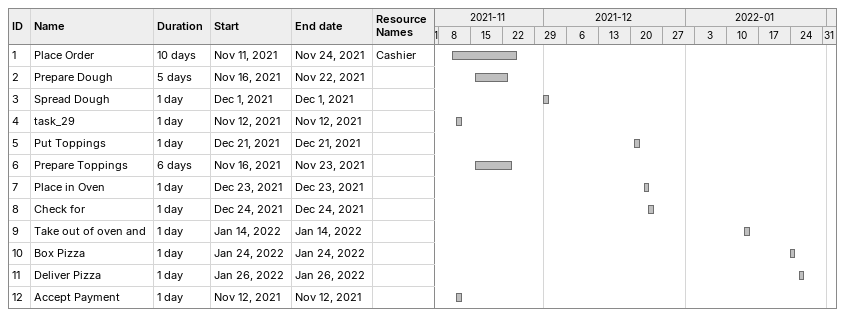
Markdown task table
| ID | Task | Duration | Start | Finish | Resources |
|---|---|---|---|---|---|
| 1 | Place Order | 10d | 2021-11-11 | 2021-11-24 | Cashier |
| 2 | Prepare Dough | 5d | 2021-11-16 | 2021-11-22 |  |
| 3 | Spread Dough | 1d | 2021-12-01 | 2021-12-01 |  |
| 4 | task_29 | 1d | 2021-11-12 | 2021-11-12 |  |
| 5 | Put Toppings | 1d | 2021-12-21 | 2021-12-21 |  |
| 6 | Prepare Toppings | 6d | 2021-11-16 | 2021-11-23 |  |
| 7 | Place in Oven | 1d | 2021-12-23 | 2021-12-23 |  |
| 8 | Check for | 1d | 2021-12-24 | 2021-12-24 |  |
| 9 | Take out of oven and | 1d | 2022-01-14 | 2022-01-14 |  |
| 10 | Box Pizza | 1d | 2022-01-24 | 2022-01-24 |  |
| 11 | Deliver Pizza | 1d | 2022-01-26 | 2022-01-26 |  |
| 12 | Accept Payment | 1d | 2021-11-12 | 2021-11-12 |  |
